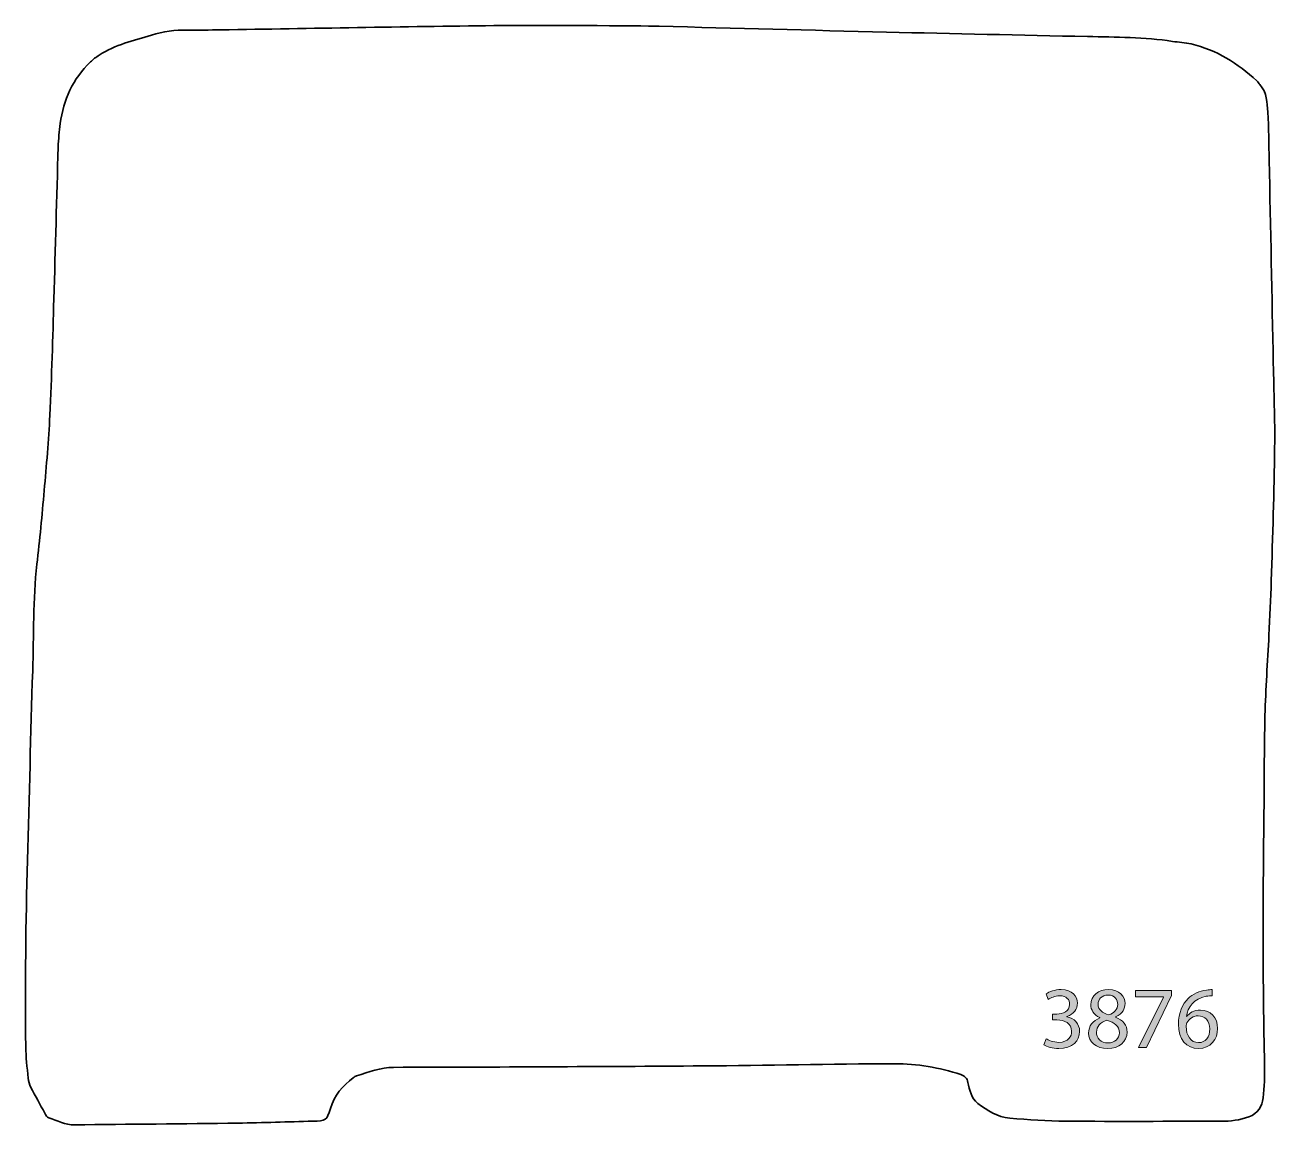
# Model space of a CAD drawing. Header units: centimetres. Extents: x 13 to 67.2, y -80.8 to -33.1.
import ezdxf

# ---------------------------------------------------------------- set-up
doc = ezdxf.new("R2010")
doc.units = ezdxf.units.CM
doc.header["$MEASUREMENT"] = 0
doc.layers.add('Слой 1', color=7, linetype='Continuous', lineweight=0)

# ---------------------------------------------------------------- blocks, each defined once
blk = doc.blocks.new('Block_1')
at = {"layer": 'Слой 1', "transparency": 33554687}
h = blk.add_hatch(color=5, dxfattribs=at)
h.dxf.hatch_style = 2
edge = h.paths.add_edge_path()
edge.add_spline(control_points=[(57.253, -77.039), (57.349, -77.1), (57.57, -77.195), (57.802, -77.195), (58.233, -77.195), (58.366, -76.921), (58.362, -76.715), (58.358, -76.369), (58.046, -76.22), (57.722, -76.22), (57.722, -76.22), (57.535, -76.22), (57.535, -76.22), (57.535, -76.22), (57.535, -75.969), (57.535, -75.969), (57.535, -75.969), (57.722, -75.969), (57.722, -75.969), (57.966, -75.969), (58.274, -75.843), (58.274, -75.55), (58.274, -75.351), (58.149, -75.176), (57.84, -75.176), (57.642, -75.176), (57.452, -75.264), (57.345, -75.34), (57.345, -75.34), (57.257, -75.096), (57.257, -75.096), (57.387, -75.001), (57.638, -74.906), (57.905, -74.906), (58.393, -74.906), (58.614, -75.195), (58.614, -75.496), (58.614, -75.751), (58.461, -75.969), (58.156, -76.079), (58.156, -76.079), (58.156, -76.087), (58.156, -76.087), (58.461, -76.148), (58.709, -76.376), (58.709, -76.723), (58.709, -77.119), (58.4, -77.466), (57.806, -77.466), (57.528, -77.466), (57.284, -77.378), (57.162, -77.298), (57.162, -77.298), (57.253, -77.039), (57.253, -77.039)], knot_values=[0, 0, 0, 0, 1, 1, 1, 2, 2, 2, 3, 3, 3, 4, 4, 4, 5, 5, 5, 6, 6, 6, 7, 7, 7, 8, 8, 8, 9, 9, 9, 10, 10, 10, 11, 11, 11, 12, 12, 12, 13, 13, 13, 14, 14, 14, 15, 15, 15, 16, 16, 16, 17, 17, 17, 18, 18, 18, 18], degree=3, periodic=0)
h = blk.add_hatch(color=5, dxfattribs=at)
h.dxf.hatch_style = 2
edge = h.paths.add_edge_path()
edge.add_spline(control_points=[(59.509, -75.542), (59.509, -75.79), (59.696, -75.923), (59.981, -75.999), (60.195, -75.927), (60.358, -75.774), (60.358, -75.55), (60.358, -75.351), (60.24, -75.146), (59.939, -75.146), (59.661, -75.146), (59.509, -75.329), (59.509, -75.542)], knot_values=[0, 0, 0, 0, 1, 1, 1, 2, 2, 2, 3, 3, 3, 4, 4, 4, 4], degree=3, periodic=0)
edge = h.paths.add_edge_path()
edge.add_spline(control_points=[(60.431, -76.78), (60.431, -76.479), (60.221, -76.334), (59.886, -76.239), (59.597, -76.323), (59.44, -76.513), (59.44, -76.75), (59.429, -77.001), (59.619, -77.222), (59.936, -77.222), (60.237, -77.222), (60.431, -77.035), (60.431, -76.78)], knot_values=[0, 0, 0, 0, 1, 1, 1, 2, 2, 2, 3, 3, 3, 4, 4, 4, 4], degree=3, periodic=0)
edge = h.paths.add_edge_path()
edge.add_spline(control_points=[(59.097, -76.795), (59.097, -76.483), (59.284, -76.262), (59.589, -76.132), (59.589, -76.132), (59.585, -76.121), (59.585, -76.121), (59.311, -75.992), (59.193, -75.778), (59.193, -75.565), (59.193, -75.172), (59.524, -74.906), (59.958, -74.906), (60.439, -74.906), (60.679, -75.207), (60.679, -75.515), (60.679, -75.725), (60.576, -75.95), (60.271, -76.094), (60.271, -76.094), (60.271, -76.106), (60.271, -76.106), (60.579, -76.228), (60.77, -76.445), (60.77, -76.746), (60.77, -77.176), (60.4, -77.466), (59.928, -77.466), (59.41, -77.466), (59.097, -77.157), (59.097, -76.795)], knot_values=[0, 0, 0, 0, 1, 1, 1, 2, 2, 2, 3, 3, 3, 4, 4, 4, 5, 5, 5, 6, 6, 6, 7, 7, 7, 8, 8, 8, 9, 9, 9, 10, 10, 10, 10], degree=3, periodic=0)
h = blk.add_hatch(color=5, dxfattribs=at)
h.dxf.hatch_style = 2
edge = h.paths.add_edge_path()
edge.add_spline(control_points=[(62.69, -74.948), (62.69, -74.948), (62.69, -75.169), (62.69, -75.169), (62.69, -75.169), (61.612, -77.424), (61.612, -77.424), (61.612, -77.424), (61.265, -77.424), (61.265, -77.424), (61.265, -77.424), (62.34, -75.233), (62.34, -75.233), (62.34, -75.233), (62.34, -75.226), (62.34, -75.226), (62.34, -75.226), (61.128, -75.226), (61.128, -75.226), (61.128, -75.226), (61.128, -74.948), (61.128, -74.948), (61.128, -74.948), (62.69, -74.948), (62.69, -74.948)], knot_values=[0, 0, 0, 0, 1, 1, 1, 2, 2, 2, 3, 3, 3, 4, 4, 4, 5, 5, 5, 6, 6, 6, 7, 7, 7, 8, 8, 8, 8], degree=3, periodic=0)
h = blk.add_hatch(color=5, dxfattribs=at)
h.dxf.hatch_style = 2
edge = h.paths.add_edge_path()
edge.add_spline(control_points=[(64.355, -76.613), (64.355, -76.258), (64.153, -76.045), (63.845, -76.045), (63.643, -76.045), (63.456, -76.171), (63.364, -76.35), (63.342, -76.388), (63.326, -76.437), (63.326, -76.498), (63.334, -76.906), (63.521, -77.207), (63.871, -77.207), (64.161, -77.207), (64.355, -76.967), (64.355, -76.613)], knot_values=[0, 0, 0, 0, 1, 1, 1, 2, 2, 2, 3, 3, 3, 4, 4, 4, 5, 5, 5, 5], degree=3, periodic=0)
edge = h.paths.add_edge_path()
edge.add_spline(control_points=[(64.45, -75.184), (64.382, -75.18), (64.294, -75.184), (64.199, -75.199), (63.673, -75.287), (63.395, -75.671), (63.338, -76.079), (63.338, -76.079), (63.349, -76.079), (63.349, -76.079), (63.467, -75.923), (63.673, -75.793), (63.947, -75.793), (64.386, -75.793), (64.694, -76.11), (64.694, -76.593), (64.694, -77.047), (64.386, -77.466), (63.871, -77.466), (63.342, -77.466), (62.995, -77.054), (62.995, -76.411), (62.995, -75.923), (63.17, -75.538), (63.414, -75.294), (63.62, -75.092), (63.894, -74.967), (64.206, -74.928), (64.306, -74.913), (64.389, -74.909), (64.45, -74.909), (64.45, -74.909), (64.45, -75.184), (64.45, -75.184)], knot_values=[0, 0, 0, 0, 1, 1, 1, 2, 2, 2, 3, 3, 3, 4, 4, 4, 5, 5, 5, 6, 6, 6, 7, 7, 7, 8, 8, 8, 9, 9, 9, 10, 10, 10, 11, 11, 11, 11], degree=3, periodic=0)
at = {"layer": 'Слой 1'}
for points, knots in [([(57.253, -77.039), (57.349, -77.1), (57.57, -77.195), (57.802, -77.195), (58.233, -77.195), (58.366, -76.921), (58.362, -76.715), (58.358, -76.369), (58.046, -76.22), (57.722, -76.22), (57.722, -76.22), (57.535, -76.22), (57.535, -76.22), (57.535, -76.22), (57.535, -75.969), (57.535, -75.969), (57.535, -75.969), (57.722, -75.969), (57.722, -75.969), (57.966, -75.969), (58.274, -75.843), (58.274, -75.55), (58.274, -75.351), (58.149, -75.176), (57.84, -75.176), (57.642, -75.176), (57.452, -75.264), (57.345, -75.34), (57.345, -75.34), (57.257, -75.096), (57.257, -75.096), (57.387, -75.001), (57.638, -74.906), (57.905, -74.906), (58.393, -74.906), (58.614, -75.195), (58.614, -75.496), (58.614, -75.751), (58.461, -75.969), (58.156, -76.079), (58.156, -76.079), (58.156, -76.087), (58.156, -76.087), (58.461, -76.148), (58.709, -76.376), (58.709, -76.723), (58.709, -77.119), (58.4, -77.466), (57.806, -77.466), (57.528, -77.466), (57.284, -77.378), (57.162, -77.298), (57.162, -77.298), (57.253, -77.039), (57.253, -77.039)], [0, 0, 0, 0, 1, 1, 1, 2, 2, 2, 3, 3, 3, 4, 4, 4, 5, 5, 5, 6, 6, 6, 7, 7, 7, 8, 8, 8, 9, 9, 9, 10, 10, 10, 11, 11, 11, 12, 12, 12, 13, 13, 13, 14, 14, 14, 15, 15, 15, 16, 16, 16, 17, 17, 17, 18, 18, 18, 18]), ([(59.097, -76.795), (59.097, -76.483), (59.284, -76.262), (59.589, -76.132), (59.589, -76.132), (59.585, -76.121), (59.585, -76.121), (59.311, -75.992), (59.193, -75.778), (59.193, -75.565), (59.193, -75.172), (59.524, -74.906), (59.958, -74.906), (60.439, -74.906), (60.679, -75.207), (60.679, -75.515), (60.679, -75.725), (60.576, -75.95), (60.271, -76.094), (60.271, -76.094), (60.271, -76.106), (60.271, -76.106), (60.579, -76.228), (60.77, -76.445), (60.77, -76.746), (60.77, -77.176), (60.4, -77.466), (59.928, -77.466), (59.41, -77.466), (59.097, -77.157), (59.097, -76.795)], [0, 0, 0, 0, 1, 1, 1, 2, 2, 2, 3, 3, 3, 4, 4, 4, 5, 5, 5, 6, 6, 6, 7, 7, 7, 8, 8, 8, 9, 9, 9, 10, 10, 10, 10]), ([(59.509, -75.542), (59.509, -75.79), (59.696, -75.923), (59.981, -75.999), (60.195, -75.927), (60.358, -75.774), (60.358, -75.55), (60.358, -75.351), (60.24, -75.146), (59.939, -75.146), (59.661, -75.146), (59.509, -75.329), (59.509, -75.542)], [0, 0, 0, 0, 1, 1, 1, 2, 2, 2, 3, 3, 3, 4, 4, 4, 4]), ([(62.69, -74.948), (62.69, -74.948), (62.69, -75.169), (62.69, -75.169), (62.69, -75.169), (61.612, -77.424), (61.612, -77.424), (61.612, -77.424), (61.265, -77.424), (61.265, -77.424), (61.265, -77.424), (62.34, -75.233), (62.34, -75.233), (62.34, -75.233), (62.34, -75.226), (62.34, -75.226), (62.34, -75.226), (61.128, -75.226), (61.128, -75.226), (61.128, -75.226), (61.128, -74.948), (61.128, -74.948), (61.128, -74.948), (62.69, -74.948), (62.69, -74.948)], [0, 0, 0, 0, 1, 1, 1, 2, 2, 2, 3, 3, 3, 4, 4, 4, 5, 5, 5, 6, 6, 6, 7, 7, 7, 8, 8, 8, 8]), ([(64.45, -75.184), (64.382, -75.18), (64.294, -75.184), (64.199, -75.199), (63.673, -75.287), (63.395, -75.671), (63.338, -76.079), (63.338, -76.079), (63.349, -76.079), (63.349, -76.079), (63.467, -75.923), (63.673, -75.793), (63.947, -75.793), (64.386, -75.793), (64.694, -76.11), (64.694, -76.593), (64.694, -77.047), (64.386, -77.466), (63.871, -77.466), (63.342, -77.466), (62.995, -77.054), (62.995, -76.411), (62.995, -75.923), (63.17, -75.538), (63.414, -75.294), (63.62, -75.092), (63.894, -74.967), (64.206, -74.928), (64.306, -74.913), (64.389, -74.909), (64.45, -74.909), (64.45, -74.909), (64.45, -75.184), (64.45, -75.184)], [0, 0, 0, 0, 1, 1, 1, 2, 2, 2, 3, 3, 3, 4, 4, 4, 5, 5, 5, 6, 6, 6, 7, 7, 7, 8, 8, 8, 9, 9, 9, 10, 10, 10, 11, 11, 11, 11]), ([(60.431, -76.78), (60.431, -76.479), (60.221, -76.334), (59.886, -76.239), (59.597, -76.323), (59.44, -76.513), (59.44, -76.75), (59.429, -77.001), (59.619, -77.222), (59.936, -77.222), (60.237, -77.222), (60.431, -77.035), (60.431, -76.78)], [0, 0, 0, 0, 1, 1, 1, 2, 2, 2, 3, 3, 3, 4, 4, 4, 4]), ([(64.355, -76.613), (64.355, -76.258), (64.153, -76.045), (63.845, -76.045), (63.643, -76.045), (63.456, -76.171), (63.364, -76.35), (63.342, -76.388), (63.326, -76.437), (63.326, -76.498), (63.334, -76.906), (63.521, -77.207), (63.871, -77.207), (64.161, -77.207), (64.355, -76.967), (64.355, -76.613)], [0, 0, 0, 0, 1, 1, 1, 2, 2, 2, 3, 3, 3, 4, 4, 4, 5, 5, 5, 5])]:
    blk.add_open_spline(points, degree=3, knots=knots, dxfattribs=at)
blk = doc.blocks.new('Block_0')
at = {"layer": 'Слой 1'}
blk.add_blockref('Block_1', (0, 0), dxfattribs=at)

msp = doc.modelspace()

# ---------------------------------------------------------------- linework, layer by layer
at = {"layer": 'Слой 1', "color": 7, "lineweight": 35}
msp.add_open_spline([(33.304, -33.119), (29.353, -33.163), (25.403, -33.239), (21.453, -33.301), (20.971, -33.309), (20.489, -33.323), (20.007, -33.315), (19.474, -33.306), (18.955, -33.367), (18.445, -33.527), (17.673, -33.77), (16.875, -33.943), (16.184, -34.396), (16.048, -34.485), (15.913, -34.582), (15.797, -34.694), (15.042, -35.426), (14.627, -36.328), (14.492, -37.363), (14.449, -37.7), (14.412, -38.039), (14.402, -38.378), (14.335, -40.576), (14.281, -42.773), (14.214, -44.971), (14.164, -46.651), (14.119, -48.332), (14.04, -50.011), (13.989, -51.101), (13.891, -52.19), (13.796, -53.278), (13.703, -54.343), (13.604, -55.407), (13.48, -56.469), (13.3, -58.003), (13.349, -59.545), (13.296, -61.083), (13.202, -63.821), (13.156, -66.56), (13.073, -69.299), (12.993, -71.99), (12.962, -74.683), (12.996, -77.375), (13.002, -77.832), (13.054, -78.289), (13.099, -78.745), (13.113, -78.882), (13.158, -79.023), (13.221, -79.146), (13.412, -79.523), (13.616, -79.893), (13.821, -80.263), (13.865, -80.342), (13.922, -80.448), (13.996, -80.471), (14.362, -80.587), (14.708, -80.777), (15.111, -80.772), (17.473, -80.745), (19.837, -80.727), (22.2, -80.695), (23.281, -80.68), (24.362, -80.641), (25.443, -80.611), (26.026, -80.595), (26.046, -80.599), (26.208, -80.062), (26.38, -79.491), (26.741, -79.079), (27.199, -78.731), (27.245, -78.696), (27.294, -78.655), (27.348, -78.64), (27.876, -78.491), (28.382, -78.279), (28.953, -78.278), (33.421, -78.267), (37.889, -78.248), (42.357, -78.215), (45.132, -78.195), (47.907, -78.129), (50.681, -78.119), (51.658, -78.115), (52.621, -78.291), (53.556, -78.592), (53.731, -78.648), (53.822, -78.751), (53.865, -78.933), (53.943, -79.263), (53.998, -79.615), (54.29, -79.84), (54.702, -80.158), (55.153, -80.431), (55.677, -80.479), (56.483, -80.554), (57.294, -80.605), (58.104, -80.611), (60.35, -80.628), (62.596, -80.615), (64.841, -80.615), (65.255, -80.615), (65.653, -80.567), (66.05, -80.421), (66.455, -80.273), (66.624, -79.973), (66.668, -79.605), (66.725, -79.128), (66.741, -78.643), (66.73, -78.162), (66.647, -74.612), (66.656, -71.061), (66.701, -67.51), (66.72, -66.017), (66.71, -64.523), (66.748, -63.03), (66.777, -61.868), (66.862, -60.707), (66.919, -59.545), (66.957, -58.758), (66.999, -57.971), (67.022, -57.184), (67.078, -55.257), (67.143, -53.33), (67.167, -51.403), (67.183, -50.192), (67.134, -48.981), (67.11, -47.77), (67.051, -44.832), (66.991, -41.893), (66.93, -38.954), (66.915, -38.26), (66.911, -37.566), (66.871, -36.874), (66.846, -36.456), (66.831, -36.022), (66.529, -35.677), (66.483, -35.625), (66.446, -35.562), (66.395, -35.515), (65.572, -34.753), (64.649, -34.165), (63.542, -33.913), (63.28, -33.853), (63.007, -33.841), (62.741, -33.801), (61.516, -33.616), (60.281, -33.618), (59.047, -33.592), (56.143, -33.53), (53.24, -33.469), (50.337, -33.399), (47.046, -33.319), (43.755, -33.231), (40.464, -33.146), (40.464, -33.135), (35.69, -33.092), (33.304, -33.119)], degree=3, knots=[0, 0, 0, 0, 1, 1, 1, 2, 2, 2, 3, 3, 3, 4, 4, 4, 5, 5, 5, 6, 6, 6, 7, 7, 7, 8, 8, 8, 9, 9, 9, 10, 10, 10, 11, 11, 11, 12, 12, 12, 13, 13, 13, 14, 14, 14, 15, 15, 15, 16, 16, 16, 17, 17, 17, 18, 18, 18, 19, 19, 19, 20, 20, 20, 21, 21, 21, 22, 22, 22, 23, 23, 23, 24, 24, 24, 25, 25, 25, 26, 26, 26, 27, 27, 27, 28, 28, 28, 29, 29, 29, 30, 30, 30, 31, 31, 31, 32, 32, 32, 33, 33, 33, 34, 34, 34, 35, 35, 35, 36, 36, 36, 37, 37, 37, 38, 38, 38, 39, 39, 39, 40, 40, 40, 41, 41, 41, 42, 42, 42, 43, 43, 43, 44, 44, 44, 45, 45, 45, 46, 46, 46, 47, 47, 47, 48, 48, 48, 49, 49, 49, 50, 50, 50, 51, 51, 51, 52, 52, 52, 52], dxfattribs=at)

# ---------------------------------------------------------------- block references
at = {"layer": 'Слой 1'}
msp.add_blockref('Block_0', (0, 0), dxfattribs=at)

doc.saveas('drawing.dxf')
